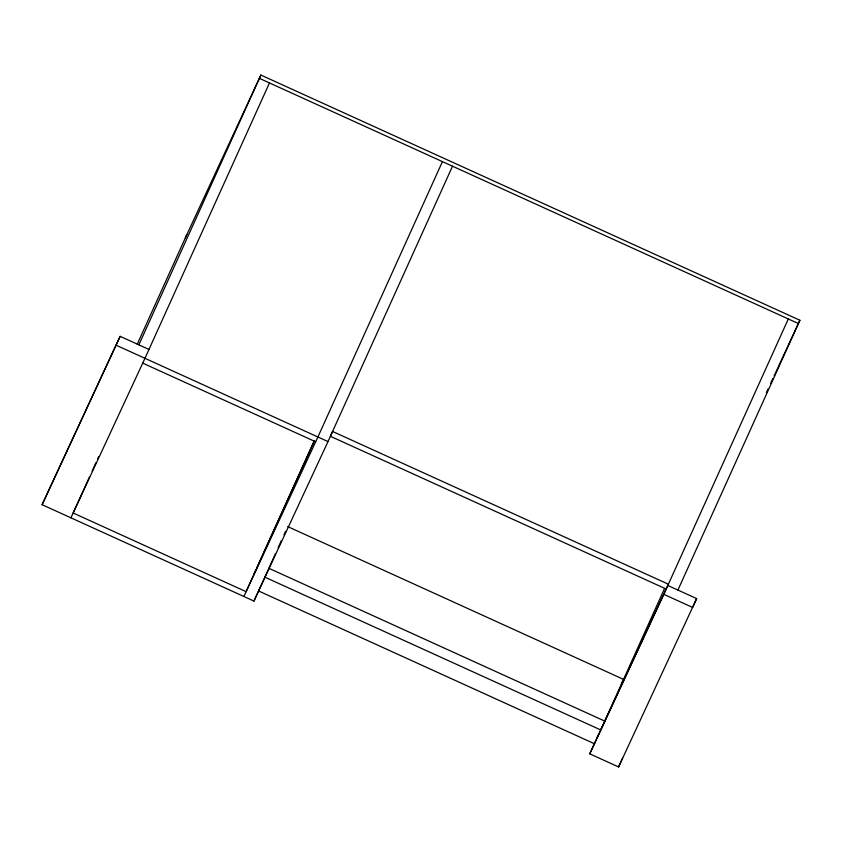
<?xml version="1.0" encoding="UTF-8"?>
<svg xmlns="http://www.w3.org/2000/svg" width="842" height="842" viewBox="0 0 842 842"><rect width="100%" height="100%" fill="white"/><g stroke="black" fill="none" stroke-linecap="round" stroke-linejoin="round"><path stroke-width="1.26" d="M452.512 166.2L328.001 441.576L253.958 601.072L42.1 504.705L120.143 336.337L148.971 349.451M42.1 504.705L120.143 336.337M137.257 344.21L186.84 234.55M138.877 344.862L260.883 75.054L799.9 320.255L677.905 590.063M89.399 477.077L73.159 512.999L246.106 591.673L314.319 440.819L256.863 567.75M92.104 471.099L95.893 462.711M97.525 459.122L98.598 456.722M269.482 82.937L144.961 358.313L70.928 517.809M253.621 574.939L255.779 570.15M442.429 161.611L317.908 436.987L243.875 596.483M253.958 601.072L258.831 590.305M594.347 743.707L258.547 590.947L268.935 568.329L604.745 721.089M269.051 567.834L275.439 553.699M278.102 547.805L281.302 540.732M283.964 534.849L285.564 531.313M667.811 585.474L696.639 598.588L618.596 766.946L589.768 753.843L594.862 742.581M596.852 738.16L598.641 734.213M664.57 588.411L600.735 729.951L264.925 577.191M589.768 753.843L663.801 594.336L788.322 318.96M618.596 766.946L622.606 758.084M696.639 598.588L692.629 607.45L663.801 594.336M185.356 237.844L260.883 75.054M621.27 684.167L623.501 679.357L287.701 526.597M593.778 744.97L668.39 584.211L332.579 431.451L330.348 436.261L666.148 589.021M766.367 392.582L768.02 389.015M770.619 383.342L772.83 378.574M774.103 375.921L777.966 367.586M778.355 366.67L799.9 320.255M259.389 78.348L798.416 323.549M116.133 345.199L328.001 441.576M142.73 363.123L315.676 441.808"/></g></svg>
